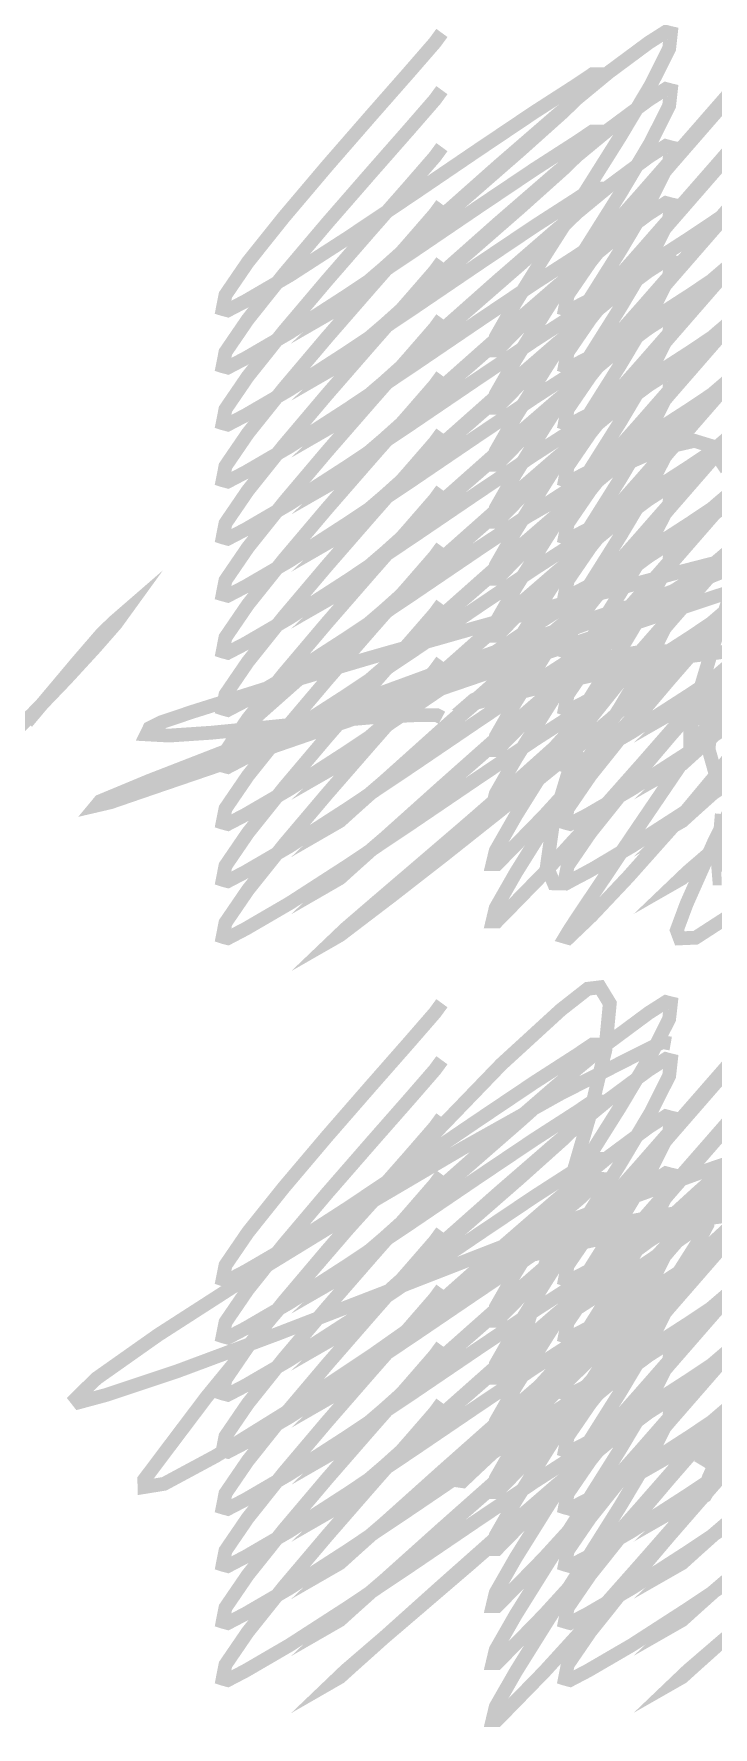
# Model space of a CAD drawing. Extents: x 0.5 to 10.7, y 0.3 to 10.6.
# Drawn here: x 2.083 to 2.766, y 0.397 to 2.1 of the extents above; entities that cross this region are included whole.
import ezdxf

# ---------------------------------------------------------------- set-up
doc = ezdxf.new("R2010")
doc.units = 0
doc.layers.get('0').update_dxf_attribs({"linetype": 'CONTINUOUS'})

msp = doc.modelspace()

# ---------------------------------------------------------------- linework, layer by layer
at = {"color": 0, "const_width": 0.013889}
for points in [[(2.49349, 2.10097), (2.49349, 2.10097), (2.48643, 2.09131), (2.4605, 2.06147), (2.42225, 2.01796), (2.3781, 1.96729), (2.33464, 1.91596), (2.29829, 1.8705), (2.27567, 1.8374), (2.27289, 1.82329), (2.27322, 1.82319), (2.278, 1.82194), (2.29606, 1.83137), (2.34033, 1.85715), (2.39876, 1.89486), (2.46414, 1.93864), (2.52919, 1.98281), (2.58669, 2.02143), (2.62935, 2.04889), (2.64481, 2.05931), (2.65001, 2.05931), (2.65001, 2.05931), (2.64372, 2.04889), (2.6154, 2.02143), (2.57226, 1.98281), (2.5216, 1.93864), (2.47054, 1.89486), (2.42643, 1.85715), (2.39649, 1.83137), (2.38792, 1.82319), (2.38792, 1.82319), (2.39094, 1.82493), (2.40474, 1.8374), (2.44174, 1.8705), (2.49246, 1.91596), (2.55035, 1.96729), (2.60883, 2.01796), (2.66151, 2.06147), (2.70176, 2.09131), (2.71881, 2.10215), (2.72319, 2.10097), (2.7239, 2.10081), (2.72217, 2.08529), (2.7035, 2.04812), (2.67296, 1.99685), (2.63633, 1.93864), (2.59939, 1.88081), (2.56793, 1.83046), (2.54764, 1.79497), (2.54443, 1.78153), (2.54443, 1.78153), (2.54883, 1.78153), (2.56201, 1.79497), (2.59663, 1.83046), (2.64253, 1.88081), (2.69379, 1.93864), (2.74479, 1.99685), (2.78961, 2.04812)], [(2.80496, 2.06147), (2.76665, 2.01796), (2.72254, 1.96729), (2.67904, 1.91596), (2.64274, 1.8705), (2.62007, 1.8374), (2.61729, 1.82329), (2.61762, 1.82319), (2.6224, 1.82194), (2.64046, 1.83137), (2.68474, 1.85715), (2.74317, 1.89486), (2.80854, 1.93864)], [(2.49349, 2.04346), (2.49349, 2.04346), (2.48643, 2.03381), (2.4605, 2.00396), (2.42225, 1.96044), (2.3781, 1.90978), (2.33464, 1.85846), (2.29829, 1.81299), (2.27567, 1.77989), (2.27289, 1.76579), (2.27322, 1.76568), (2.278, 1.76443), (2.29606, 1.77388), (2.34033, 1.79964), (2.39876, 1.83735), (2.46414, 1.88112), (2.52919, 1.92529), (2.58669, 1.96392), (2.62935, 1.99137), (2.64481, 2.00179), (2.65001, 2.00179), (2.65001, 2.00179), (2.64372, 1.99137), (2.6154, 1.96392), (2.57226, 1.92529), (2.5216, 1.88112), (2.47054, 1.83735), (2.42643, 1.79964), (2.39649, 1.77388), (2.38792, 1.76568), (2.38792, 1.76568), (2.39094, 1.76742), (2.40474, 1.77989), (2.44174, 1.81299), (2.49246, 1.85846), (2.55035, 1.90978), (2.60883, 1.96044), (2.66151, 2.00396), (2.70176, 2.03381), (2.71881, 2.04465), (2.72319, 2.04346), (2.7239, 2.04329), (2.72217, 2.02778), (2.7035, 1.99061), (2.67296, 1.93935), (2.63633, 1.88112), (2.59939, 1.82329), (2.56793, 1.77294), (2.54764, 1.73747), (2.54443, 1.72401), (2.54443, 1.72401), (2.54883, 1.72401), (2.56201, 1.73747), (2.59663, 1.77294), (2.64253, 1.82329), (2.69379, 1.88112), (2.74479, 1.93935), (2.78961, 1.99061)], [(2.80496, 2.00396), (2.76665, 1.96044), (2.72254, 1.90978), (2.67904, 1.85846), (2.64274, 1.81299), (2.62007, 1.77989), (2.61729, 1.76579), (2.61762, 1.76568), (2.6224, 1.76443), (2.64046, 1.77388), (2.68474, 1.79964), (2.74317, 1.83735), (2.80854, 1.88112)], [(2.49349, 1.98611), (2.49349, 1.98611), (2.48643, 1.97646), (2.4605, 1.94661), (2.42225, 1.9031), (2.3781, 1.85243), (2.33464, 1.80111), (2.29829, 1.75564), (2.27567, 1.72254), (2.27289, 1.70844), (2.27322, 1.70833), (2.278, 1.70708), (2.29606, 1.71653), (2.34033, 1.74229), (2.39876, 1.78), (2.46414, 1.82379), (2.52919, 1.86794), (2.58669, 1.90657), (2.62935, 1.93403), (2.64481, 1.94444), (2.65001, 1.94444), (2.65001, 1.94444), (2.64372, 1.93403), (2.6154, 1.90657), (2.57226, 1.86794), (2.5216, 1.82379), (2.47054, 1.78), (2.42643, 1.74229), (2.39649, 1.71653), (2.38792, 1.70833), (2.38792, 1.70833), (2.39094, 1.71007), (2.40474, 1.72254), (2.44174, 1.75564), (2.49246, 1.80111), (2.55035, 1.85243), (2.60883, 1.9031), (2.66151, 1.94661), (2.70176, 1.97646), (2.71881, 1.98731), (2.72319, 1.98611), (2.7239, 1.98594), (2.72217, 1.97043), (2.7035, 1.93326), (2.67296, 1.882), (2.63633, 1.82379), (2.59939, 1.76594), (2.56793, 1.7156), (2.54764, 1.68013), (2.54443, 1.66667), (2.54443, 1.66667), (2.54883, 1.66667), (2.56201, 1.68013), (2.59663, 1.7156), (2.64253, 1.76594), (2.69379, 1.82379), (2.74479, 1.882), (2.78961, 1.93326)], [(2.80496, 1.94661), (2.76665, 1.9031), (2.72254, 1.85243), (2.67904, 1.80111), (2.64274, 1.75564), (2.62007, 1.72254), (2.61729, 1.70844), (2.61762, 1.70833), (2.6224, 1.70708), (2.64046, 1.71653), (2.68474, 1.74229), (2.74317, 1.78), (2.80854, 1.82379)], [(2.49349, 1.92876), (2.49349, 1.92876), (2.48643, 1.91911), (2.4605, 1.88926), (2.42225, 1.84576), (2.3781, 1.79508), (2.33464, 1.74376), (2.29829, 1.69829), (2.27567, 1.66521), (2.27289, 1.6511), (2.27322, 1.65099), (2.278, 1.64974), (2.29606, 1.65918), (2.34033, 1.68494), (2.39876, 1.72265), (2.46414, 1.76644), (2.52919, 1.8106), (2.58669, 1.84924), (2.62935, 1.87668), (2.64481, 1.8871), (2.65001, 1.8871), (2.65001, 1.8871), (2.64372, 1.87668), (2.6154, 1.84924), (2.57226, 1.8106), (2.5216, 1.76644), (2.47054, 1.72265), (2.42643, 1.68494), (2.39649, 1.65918), (2.38792, 1.65099), (2.38792, 1.65099), (2.39094, 1.65272), (2.40474, 1.66521), (2.44174, 1.69829), (2.49246, 1.74376), (2.55035, 1.79508), (2.60883, 1.84576), (2.66151, 1.88926), (2.70176, 1.91911), (2.71881, 1.92996), (2.72319, 1.92876), (2.7239, 1.9286), (2.72217, 1.91308), (2.7035, 1.87592), (2.67296, 1.82465), (2.63633, 1.76644), (2.59939, 1.70861), (2.56793, 1.65826), (2.54764, 1.62278), (2.54443, 1.60932), (2.54443, 1.60932), (2.54883, 1.60932), (2.56201, 1.62278), (2.59663, 1.65826), (2.64253, 1.70861), (2.69379, 1.76644), (2.74479, 1.82465), (2.78961, 1.87592)], [(2.80496, 1.88926), (2.76665, 1.84576), (2.72254, 1.79508), (2.67904, 1.74376), (2.64274, 1.69829), (2.62007, 1.66521), (2.61729, 1.6511), (2.61762, 1.65099), (2.6224, 1.64974), (2.64046, 1.65918), (2.68474, 1.68494), (2.74317, 1.72265), (2.80854, 1.76644)], [(2.815, 1.89486), (2.77089, 1.85715), (2.74094, 1.83137), (2.73236, 1.82319), (2.73236, 1.82319), (2.7354, 1.82493), (2.74918, 1.8374), (2.78618, 1.8705)], [(2.49349, 1.87125), (2.49349, 1.87125), (2.48643, 1.8616), (2.4605, 1.83176), (2.42225, 1.78825), (2.3781, 1.73757), (2.33464, 1.68625), (2.29829, 1.64079), (2.27567, 1.60769), (2.27289, 1.59358), (2.27322, 1.59347), (2.278, 1.59224), (2.29606, 1.60167), (2.34033, 1.62744), (2.39876, 1.66515), (2.46414, 1.70893), (2.52919, 1.7531), (2.58669, 1.79172), (2.62935, 1.81917), (2.64481, 1.82958), (2.65001, 1.82958), (2.65001, 1.82958), (2.64372, 1.81917), (2.6154, 1.79172), (2.57226, 1.7531), (2.5216, 1.70893), (2.47054, 1.66515), (2.42643, 1.62744), (2.39649, 1.60167), (2.38792, 1.59347), (2.38792, 1.59347), (2.39094, 1.59521), (2.40474, 1.60769), (2.44174, 1.64079), (2.49246, 1.68625), (2.55035, 1.73757), (2.60883, 1.78825), (2.66151, 1.83176), (2.70176, 1.8616), (2.71881, 1.87244), (2.72319, 1.87125), (2.7239, 1.8711), (2.72217, 1.85558), (2.7035, 1.81842), (2.67296, 1.76714), (2.63633, 1.70893), (2.59939, 1.6511), (2.56793, 1.60075), (2.54764, 1.56526), (2.54443, 1.55181), (2.54443, 1.55181), (2.54883, 1.55181), (2.56201, 1.56526), (2.59663, 1.60075), (2.64253, 1.6511), (2.69379, 1.70893), (2.74479, 1.76714), (2.78961, 1.81842)], [(2.815, 1.83735), (2.77089, 1.79964), (2.74094, 1.77388), (2.73236, 1.76568), (2.73236, 1.76568), (2.7354, 1.76742), (2.74918, 1.77989), (2.78618, 1.81299)], [(2.49349, 1.81392), (2.49349, 1.81392), (2.48643, 1.80425), (2.4605, 1.77442), (2.42225, 1.7309), (2.3781, 1.68024), (2.33464, 1.6289), (2.29829, 1.58344), (2.27567, 1.55035), (2.27289, 1.53624), (2.27322, 1.53614), (2.278, 1.53489), (2.29606, 1.54432), (2.34033, 1.5701), (2.39876, 1.60781), (2.46414, 1.65158), (2.52919, 1.69575), (2.58669, 1.73438), (2.62935, 1.76183), (2.64481, 1.77225), (2.65001, 1.77225), (2.65001, 1.77225), (2.64372, 1.76183), (2.6154, 1.73438), (2.57226, 1.69575), (2.5216, 1.65158), (2.47054, 1.60781), (2.42643, 1.5701), (2.39649, 1.54432), (2.38792, 1.53614), (2.38792, 1.53614), (2.39094, 1.53787), (2.40474, 1.55035), (2.44174, 1.58344), (2.49246, 1.6289), (2.55035, 1.68024), (2.60883, 1.7309), (2.66151, 1.77442), (2.70176, 1.80425), (2.71881, 1.81511), (2.72319, 1.81392), (2.7239, 1.81375), (2.72217, 1.79824), (2.7035, 1.76107), (2.67296, 1.70979), (2.63633, 1.65158), (2.59939, 1.59375), (2.56793, 1.5434), (2.54764, 1.50792), (2.54443, 1.49447), (2.54443, 1.49447), (2.54883, 1.49447), (2.56201, 1.50792), (2.59663, 1.5434), (2.64253, 1.59375), (2.69379, 1.65158), (2.74479, 1.70979), (2.78961, 1.76107)], [(2.80496, 1.83176), (2.76665, 1.78825), (2.72254, 1.73757), (2.67904, 1.68625), (2.64274, 1.64079), (2.62007, 1.60769), (2.61729, 1.59358), (2.61762, 1.59347), (2.6224, 1.59224), (2.64046, 1.60167), (2.68474, 1.62744), (2.74317, 1.66515), (2.80854, 1.70893)], [(2.80496, 1.77442), (2.76665, 1.7309), (2.72254, 1.68024), (2.67904, 1.6289), (2.64274, 1.58344), (2.62007, 1.55035), (2.61729, 1.53624), (2.61762, 1.53614), (2.6224, 1.53489), (2.64046, 1.54432), (2.68474, 1.5701), (2.74317, 1.60781), (2.80854, 1.65158)], [(2.815, 1.78), (2.77089, 1.74229), (2.74094, 1.71653), (2.73236, 1.70833), (2.73236, 1.70833), (2.7354, 1.71007), (2.74918, 1.72254), (2.78618, 1.75564)], [(2.49349, 1.75651), (2.49349, 1.75651), (2.48643, 1.74685), (2.4605, 1.71701), (2.42225, 1.6735), (2.3781, 1.62283), (2.33464, 1.5715), (2.29829, 1.52604), (2.27567, 1.49294), (2.27289, 1.47885), (2.27322, 1.47874), (2.278, 1.47749), (2.29606, 1.48693), (2.34033, 1.51269), (2.39876, 1.5504), (2.46414, 1.59418), (2.52919, 1.63835), (2.58669, 1.67697), (2.62935, 1.70443), (2.64481, 1.71485), (2.65001, 1.71485), (2.65001, 1.71485), (2.64372, 1.70443), (2.6154, 1.67697), (2.57226, 1.63835), (2.5216, 1.59418), (2.47054, 1.5504), (2.42643, 1.51269), (2.39649, 1.48693), (2.38792, 1.47874), (2.38792, 1.47874), (2.39094, 1.48047), (2.40474, 1.49294), (2.44174, 1.52604), (2.49246, 1.5715), (2.55035, 1.62283), (2.60883, 1.6735), (2.66151, 1.71701), (2.70176, 1.74685), (2.71881, 1.75771), (2.72319, 1.75651), (2.7239, 1.75635), (2.72217, 1.74083), (2.7035, 1.70367), (2.67296, 1.6524), (2.63633, 1.59418), (2.59939, 1.53635), (2.56793, 1.486), (2.54764, 1.45053), (2.54443, 1.43707), (2.54443, 1.43707), (2.54883, 1.43707), (2.56201, 1.45053), (2.59663, 1.486), (2.64253, 1.53635), (2.69379, 1.59418), (2.74479, 1.6524), (2.78961, 1.70367)], [(2.80496, 1.71701), (2.76665, 1.6735), (2.72254, 1.62283), (2.67904, 1.5715), (2.64274, 1.52604), (2.62007, 1.49294), (2.61729, 1.47885), (2.61762, 1.47874), (2.6224, 1.47749), (2.64046, 1.48693), (2.68474, 1.51269), (2.74317, 1.5504), (2.80854, 1.59418)], [(2.815, 1.72265), (2.77089, 1.68494), (2.74094, 1.65918), (2.73236, 1.65099), (2.73236, 1.65099), (2.7354, 1.65272), (2.74918, 1.66521), (2.78618, 1.69829)], [(2.49349, 1.699), (2.49349, 1.699), (2.48643, 1.68935), (2.4605, 1.6595), (2.42225, 1.616), (2.3781, 1.56532), (2.33464, 1.514), (2.29829, 1.46853), (2.27567, 1.43544), (2.27289, 1.42133), (2.27322, 1.42122), (2.278, 1.41997), (2.29606, 1.42942), (2.34033, 1.45518), (2.39876, 1.49289), (2.46414, 1.53668), (2.52919, 1.58083), (2.58669, 1.61947), (2.62935, 1.64692), (2.64481, 1.65733), (2.65001, 1.65733), (2.65001, 1.65733), (2.64372, 1.64692), (2.6154, 1.61947), (2.57226, 1.58083), (2.5216, 1.53668), (2.47054, 1.49289), (2.42643, 1.45518), (2.39649, 1.42942), (2.38792, 1.42122), (2.38792, 1.42122), (2.39094, 1.42296), (2.40474, 1.43544), (2.44174, 1.46853), (2.49246, 1.514), (2.55035, 1.56532), (2.60883, 1.616), (2.66151, 1.6595), (2.70176, 1.68935), (2.71881, 1.70019), (2.72319, 1.699), (2.7239, 1.69883), (2.72217, 1.68332), (2.7035, 1.64615), (2.67296, 1.59489), (2.63633, 1.53668), (2.59939, 1.47885), (2.56793, 1.4285), (2.54764, 1.39301), (2.54443, 1.37956), (2.54443, 1.37956), (2.54883, 1.37956), (2.56201, 1.39301), (2.59663, 1.4285), (2.64253, 1.47885), (2.69379, 1.53668), (2.74479, 1.59489), (2.78961, 1.64615)], [(2.81158, 1.57335), (2.75439, 1.55035), (2.67057, 1.51839), (2.57281, 1.48232), (2.47374, 1.4471), (2.38607, 1.41769), (2.32232, 1.39908), (2.2971, 1.3935), (2.29531, 1.39611), (2.29417, 1.39774), (2.30838, 1.41471), (2.35113, 1.45253), (2.4151, 1.50256), (2.49181, 1.55767), (2.57281, 1.61079), (2.64962, 1.65489), (2.71386, 1.68294), (2.74756, 1.69069), (2.75711, 1.68778), (2.76411, 1.68565), (2.77994, 1.662)], [(2.815, 1.66515), (2.77089, 1.62744), (2.74094, 1.60167), (2.73236, 1.59347), (2.73236, 1.59347), (2.7354, 1.59521), (2.74918, 1.60769), (2.78618, 1.64079)], [(2.80496, 1.6595), (2.76665, 1.616), (2.72254, 1.56532), (2.67904, 1.514), (2.64274, 1.46853), (2.62007, 1.43544), (2.61729, 1.42133), (2.61762, 1.42122), (2.6224, 1.41997), (2.64046, 1.42942), (2.68474, 1.45518), (2.74317, 1.49289), (2.80854, 1.53668)], [(2.49349, 1.64165), (2.49349, 1.64165), (2.48643, 1.632), (2.4605, 1.60215), (2.42225, 1.55865), (2.3781, 1.50797), (2.33464, 1.45665), (2.29829, 1.41118), (2.27567, 1.37809), (2.27289, 1.36399), (2.27322, 1.36388), (2.278, 1.36263), (2.29606, 1.37207), (2.34033, 1.39785), (2.39876, 1.43554), (2.46414, 1.47933), (2.52919, 1.52349), (2.58669, 1.56213), (2.62935, 1.58957), (2.64481, 1.59999), (2.65001, 1.59999), (2.65001, 1.59999), (2.64372, 1.58957), (2.6154, 1.56213), (2.57226, 1.52349), (2.5216, 1.47933), (2.47054, 1.43554), (2.42643, 1.39785), (2.39649, 1.37207), (2.38792, 1.36388), (2.38792, 1.36388), (2.39094, 1.36561), (2.40474, 1.37809), (2.44174, 1.41118), (2.49246, 1.45665), (2.55035, 1.50797), (2.60883, 1.55865), (2.66151, 1.60215), (2.70176, 1.632), (2.71881, 1.64285), (2.72319, 1.64165), (2.7239, 1.6415), (2.72217, 1.62597), (2.7035, 1.58882), (2.67296, 1.53754), (2.63633, 1.47933), (2.59939, 1.4215), (2.56793, 1.37115), (2.54764, 1.33567), (2.54443, 1.32221), (2.54443, 1.32221), (2.54883, 1.32221), (2.56201, 1.33567), (2.59663, 1.37115), (2.64253, 1.4215), (2.69379, 1.47933), (2.74479, 1.53754), (2.78961, 1.58882)], [(2.80111, 1.35938), (2.71463, 1.30138), (2.64649, 1.26069), (2.61806, 1.24533), (2.60872, 1.24555), (2.60618, 1.24561), (2.59907, 1.26232), (2.60519, 1.30566), (2.62369, 1.36675), (2.65132, 1.43664), (2.68474, 1.50629), (2.72065, 1.56689), (2.75575, 1.60943), (2.77914, 1.62528)], [(2.80496, 1.60215), (2.76665, 1.55865), (2.72254, 1.50797), (2.67904, 1.45665), (2.64274, 1.41118), (2.62007, 1.37809), (2.61729, 1.36399), (2.61762, 1.36388), (2.6224, 1.36263), (2.64046, 1.37207), (2.68474, 1.39785), (2.74317, 1.43554), (2.80854, 1.47933)], [(2.815, 1.60781), (2.77089, 1.5701), (2.74094, 1.54432), (2.73236, 1.53614), (2.73236, 1.53614), (2.7354, 1.53787), (2.74918, 1.55035), (2.78618, 1.58344)], [(2.70833, 1.53071), (2.69672, 1.52865), (2.66282, 1.5179), (2.5841, 1.49143), (2.48525, 1.45632), (2.37924, 1.41749), (2.27924, 1.37988), (2.19829, 1.34842), (2.14953, 1.32813), (2.146, 1.32389), (2.146, 1.32389), (2.16, 1.32715), (2.20107, 1.34125), (2.30806, 1.37777), (2.44988, 1.42671), (2.60943, 1.48118), (2.76964, 1.5344), (2.91351, 1.57943)], [(2.49349, 1.58431), (2.49349, 1.58431), (2.48643, 1.57465), (2.4605, 1.54482), (2.42225, 1.50131), (2.3781, 1.45063), (2.33464, 1.39931), (2.29829, 1.35384), (2.27567, 1.32075), (2.27289, 1.30664), (2.27322, 1.30653), (2.278, 1.30528), (2.29606, 1.31473), (2.34033, 1.34049), (2.39876, 1.3782), (2.46414, 1.42199), (2.52919, 1.46615), (2.58669, 1.50478), (2.62935, 1.53222), (2.64481, 1.54264), (2.65001, 1.54264), (2.65001, 1.54264), (2.64372, 1.53222), (2.6154, 1.50478), (2.57226, 1.46615), (2.5216, 1.42199), (2.47054, 1.3782), (2.42643, 1.34049), (2.39649, 1.31473), (2.38792, 1.30653), (2.38792, 1.30653), (2.39094, 1.30827), (2.40474, 1.32075), (2.44174, 1.35384), (2.49246, 1.39931), (2.55035, 1.45063), (2.60883, 1.50131), (2.66151, 1.54482), (2.70176, 1.57465), (2.71881, 1.5855), (2.72319, 1.58431), (2.7239, 1.58415), (2.72217, 1.56863), (2.7035, 1.53147), (2.67296, 1.48019), (2.63633, 1.42199), (2.59939, 1.36415), (2.56793, 1.3138), (2.54764, 1.27832), (2.54443, 1.26487), (2.54443, 1.26487), (2.54883, 1.26487), (2.56201, 1.27832), (2.59663, 1.3138), (2.64253, 1.36415), (2.69379, 1.42199), (2.74479, 1.48019), (2.78961, 1.53147)], [(2.49349, 1.41211), (2.48872, 1.41465), (2.47049, 1.41488), (2.42796, 1.41297), (2.37369, 1.40821), (2.3156, 1.40235), (2.26139, 1.39708), (2.21903, 1.39421), (2.19624, 1.39546), (2.19928, 1.40169), (2.20096, 1.4025), (2.21099, 1.40761), (2.24337, 1.41846), (2.32053, 1.44271), (2.42025, 1.47217), (2.53033, 1.50342), (2.63846, 1.53336), (2.73253, 1.55871), (2.80029, 1.57611)], [(2.07568, 1.40756), (2.12631, 1.46778), (2.15082, 1.49621), (2.15972, 1.50489), (2.1626, 1.50776), (2.17193, 1.51585), (2.16525, 1.50662), (2.14464, 1.48307), (2.11524, 1.45107), (2.08214, 1.41661), (2.05046, 1.38547)], [(2.80496, 1.54482), (2.76665, 1.50131), (2.72254, 1.45063), (2.67904, 1.39931), (2.64274, 1.35384), (2.62007, 1.32075), (2.61729, 1.30664), (2.61762, 1.30653), (2.6224, 1.30528), (2.64046, 1.31473), (2.68474, 1.34049), (2.74317, 1.3782), (2.80854, 1.42199)], [(2.815, 1.5504), (2.77089, 1.51269), (2.74094, 1.48693), (2.73236, 1.47874), (2.73236, 1.47874), (2.7354, 1.48047), (2.74918, 1.49294), (2.78618, 1.52604)], [(2.78728, 1.54617), (2.76747, 1.48757), (2.75179, 1.43539), (2.74322, 1.39735), (2.74322, 1.38173), (2.74485, 1.38113), (2.7475, 1.38021), (2.76025, 1.39035), (2.78836, 1.41906)], [(2.49349, 1.52681), (2.49349, 1.52681), (2.48643, 1.51714), (2.4605, 1.48731), (2.42225, 1.44379), (2.3781, 1.39313), (2.33464, 1.3418), (2.29829, 1.29633), (2.27567, 1.26324), (2.27289, 1.24913), (2.27322, 1.24902), (2.278, 1.24777), (2.29606, 1.25722), (2.34033, 1.28299), (2.39876, 1.32069), (2.46414, 1.36448), (2.52919, 1.40864), (2.58669, 1.44726), (2.62935, 1.47472), (2.64481, 1.48514), (2.65001, 1.48514), (2.65001, 1.48514), (2.64372, 1.47472), (2.6154, 1.44726), (2.57226, 1.40864), (2.5216, 1.36448), (2.47054, 1.32069), (2.42643, 1.28299), (2.39649, 1.25722), (2.38792, 1.24902), (2.38792, 1.24902), (2.39094, 1.25076), (2.40474, 1.26324), (2.44174, 1.29633), (2.49246, 1.3418), (2.55035, 1.39313), (2.60883, 1.44379), (2.66151, 1.48731), (2.70176, 1.51714), (2.71881, 1.528), (2.72319, 1.52681), (2.7239, 1.52664), (2.72217, 1.51113), (2.7035, 1.47396), (2.67296, 1.42269), (2.63633, 1.36448), (2.59939, 1.30664), (2.56793, 1.25629), (2.54764, 1.22081), (2.54443, 1.20736), (2.54443, 1.20736), (2.54883, 1.20736), (2.56201, 1.22081), (2.59663, 1.25629), (2.64253, 1.30664), (2.69379, 1.36448), (2.74479, 1.42269), (2.78961, 1.47396)], [(2.815, 1.49289), (2.77089, 1.45518), (2.74094, 1.42942), (2.73236, 1.42122), (2.73236, 1.42122), (2.7354, 1.42296), (2.74918, 1.43544), (2.78618, 1.46853)], [(2.49349, 1.46946), (2.49349, 1.46946), (2.48643, 1.45979), (2.4605, 1.42996), (2.42225, 1.38645), (2.3781, 1.33577), (2.33464, 1.28445), (2.29829, 1.23899), (2.27567, 1.20589), (2.27289, 1.19179), (2.27322, 1.19168), (2.278, 1.19043), (2.29606, 1.19987), (2.34033, 1.22564), (2.39876, 1.26335), (2.46414, 1.30713), (2.52919, 1.35129), (2.58669, 1.38992), (2.62935, 1.41738), (2.64481, 1.42779), (2.65001, 1.42779), (2.65001, 1.42779), (2.64372, 1.41738), (2.6154, 1.38992), (2.57226, 1.35129), (2.5216, 1.30713), (2.47054, 1.26335), (2.42643, 1.22564), (2.39649, 1.19987), (2.38792, 1.19168), (2.38792, 1.19168), (2.39094, 1.19341), (2.40489, 1.20405), (2.44228, 1.23253), (2.49343, 1.2723), (2.55171, 1.31852), (2.61046, 1.36621), (2.66308, 1.41054), (2.70285, 1.44656), (2.71946, 1.463), (2.72319, 1.46946), (2.72401, 1.47092), (2.72011, 1.47889), (2.6984, 1.47933), (2.66417, 1.47319), (2.62364, 1.46283), (2.58296, 1.45068), (2.54829, 1.43901), (2.52582, 1.43028), (2.52181, 1.42681), (2.52181, 1.42681), (2.52636, 1.42681), (2.54021, 1.43028), (2.57699, 1.43901), (2.62597, 1.45068), (2.68104, 1.46283), (2.73589, 1.47319), (2.78444, 1.47933)], [(2.80496, 1.48731), (2.76665, 1.44379), (2.72254, 1.39313), (2.67904, 1.3418), (2.64274, 1.29633), (2.62007, 1.26324), (2.61729, 1.24913), (2.61762, 1.24902), (2.6224, 1.24777), (2.64046, 1.25722), (2.68474, 1.28299), (2.74317, 1.32069), (2.80854, 1.36448)], [(2.80681, 1.40403), (2.76887, 1.354), (2.72472, 1.30116), (2.68093, 1.25201), (2.6441, 1.213), (2.62082, 1.19076), (2.61762, 1.19168), (2.61762, 1.19168), (2.62278, 1.2002), (2.63932, 1.22504), (2.68192, 1.28852), (2.73828, 1.37147), (2.80149, 1.46322)], [(2.77501, 1.44846), (2.75629, 1.42117), (2.75825, 1.41081), (2.7589, 1.41081), (2.76617, 1.41081), (2.78803, 1.42182)], [(2.77778, 1.44775), (2.76606, 1.41233), (2.76172, 1.38091), (2.76812, 1.35824), (2.78364, 1.34912)], [(2.815, 1.43554), (2.77089, 1.39785), (2.74094, 1.37207), (2.73236, 1.36388), (2.73236, 1.36388), (2.7354, 1.36561), (2.74918, 1.37809), (2.78618, 1.41118)], [(2.815, 1.3782), (2.77089, 1.34049), (2.74094, 1.31473), (2.73236, 1.30653), (2.73236, 1.30653), (2.7354, 1.30827), (2.74918, 1.32075), (2.78618, 1.35384)], [(2.81, 1.37147), (2.76796, 1.28852), (2.73975, 1.22504), (2.72987, 1.19846), (2.73236, 1.19168), (2.73292, 1.19021), (2.74892, 1.19092), (2.78413, 1.2137)], [(2.815, 1.32069), (2.77089, 1.28299), (2.74094, 1.25722), (2.73236, 1.24902), (2.73236, 1.24902), (2.7354, 1.25076), (2.74918, 1.26324), (2.78618, 1.29633)], [(2.77518, 1.31532), (2.77106, 1.26823), (2.77251, 1.25054), (2.77289, 1.25054), (2.7749, 1.2506)], [(2.65332, 0.955132), (2.65315, 0.948622), (2.63331, 0.929525), (2.58122, 0.885525), (2.50771, 0.83035), (2.42356, 0.771104), (2.33942, 0.715115), (2.266, 0.669542), (2.21397, 0.641547), (2.19417, 0.638346), (2.19417, 0.638346), (2.19401, 0.645833), (2.2111, 0.668565), (2.25667, 0.728896), (2.32226, 0.808974), (2.39931, 0.898383), (2.47917, 0.986708), (2.55328, 1.06348), (2.61313, 1.11827), (2.64025, 1.13954), (2.65001, 1.14068), (2.65256, 1.141), (2.66243, 1.12478), (2.65793, 1.07785), (2.64154, 1.00944), (2.61822, 0.929254), (2.59293, 0.846843), (2.57069, 0.771918), (2.55647, 0.714085), (2.55231, 0.689182), (2.55528, 0.682943), (2.55615, 0.681044), (2.56939, 0.680176), (2.59532, 0.697265), (2.62869, 0.728787), (2.66536, 0.769151), (2.70111, 0.812717), (2.73167, 0.853896), (2.75282, 0.887261), (2.76069, 0.902289), (2.76042, 0.907064), (2.76031, 0.908908), (2.75, 0.913846), (2.72379, 0.912978), (2.68733, 0.906467), (2.64615, 0.896485), (2.60574, 0.885037), (2.57161, 0.87424), (2.54937, 0.866211), (2.54443, 0.862901), (2.54443, 0.862901), (2.54812, 0.862847), (2.56033, 0.866049), (2.59347, 0.874078), (2.63829, 0.884874), (2.68951, 0.896322), (2.74164, 0.906196), (2.78933, 0.912326)], [(2.49349, 1.125), (2.49349, 1.125), (2.48643, 1.11534), (2.4605, 1.0855), (2.42225, 1.04199), (2.3781, 0.991319), (2.33464, 0.939996), (2.29829, 0.894532), (2.27567, 0.861436), (2.27289, 0.847331), (2.27322, 0.847222), (2.278, 0.845975), (2.29606, 0.855414), (2.34033, 0.881185), (2.39876, 0.918892), (2.46414, 0.962674), (2.52919, 1.00684), (2.58669, 1.04546), (2.62935, 1.07292), (2.64481, 1.08333), (2.65001, 1.08333), (2.65001, 1.08333), (2.64372, 1.07292), (2.6154, 1.04546), (2.57226, 1.00684), (2.5216, 0.962674), (2.47054, 0.918892), (2.42643, 0.881185), (2.39649, 0.855414), (2.38792, 0.847222), (2.38792, 0.847222), (2.39094, 0.848958), (2.40474, 0.861436), (2.44174, 0.894532), (2.49246, 0.939996), (2.55035, 0.991319), (2.60883, 1.04199), (2.66151, 1.0855), (2.70176, 1.11534), (2.71881, 1.12619), (2.72319, 1.125), (2.7239, 1.12484), (2.72217, 1.10932), (2.7035, 1.07216), (2.67296, 1.02089), (2.63633, 0.962674), (2.59939, 0.904839), (2.56793, 0.854492), (2.54764, 0.819011), (2.54443, 0.805556), (2.54443, 0.805556), (2.54883, 0.805556), (2.56201, 0.819011), (2.59663, 0.854492), (2.64253, 0.904839), (2.69379, 0.962674), (2.74479, 1.02089), (2.78961, 1.07216)], [(2.72374, 1.08442), (2.71522, 1.08588), (2.68664, 1.07167), (2.61236, 1.03385), (2.51417, 0.97895), (2.40522, 0.914931), (2.29872, 0.849718), (2.2079, 0.791287), (2.14589, 0.747558), (2.12528, 0.727376), (2.12597, 0.726508), (2.12825, 0.723579), (2.15619, 0.731119), (2.22754, 0.754937), (2.32731, 0.792101), (2.44299, 0.836751), (2.56179, 0.882975), (2.67122, 0.924858), (2.75857, 0.956489), (2.79779, 0.969618)], [(2.80496, 1.0855), (2.76665, 1.04199), (2.72254, 0.991319), (2.67904, 0.939996), (2.64274, 0.894532), (2.62007, 0.861436), (2.61729, 0.847331), (2.61762, 0.847222), (2.6224, 0.845975), (2.64046, 0.855414), (2.68474, 0.881185), (2.74317, 0.918892), (2.80854, 0.962674)], [(2.49349, 1.06765), (2.49349, 1.06765), (2.48643, 1.058), (2.4605, 1.02816), (2.42225, 0.984646), (2.3781, 0.933974), (2.33464, 0.88265), (2.29829, 0.837185), (2.27567, 0.80409), (2.27289, 0.789985), (2.27322, 0.789876), (2.278, 0.788629), (2.29606, 0.798068), (2.34033, 0.823839), (2.39876, 0.861546), (2.46414, 0.905328), (2.52919, 0.94949), (2.58669, 0.988118), (2.62935, 1.01557), (2.64481, 1.02599), (2.65001, 1.02599), (2.65001, 1.02599), (2.64372, 1.01557), (2.6154, 0.988118), (2.57226, 0.94949), (2.5216, 0.905328), (2.47054, 0.861546), (2.42643, 0.823839), (2.39649, 0.798068), (2.38792, 0.789876), (2.38792, 0.789876), (2.39094, 0.791613), (2.40474, 0.80409), (2.44174, 0.837185), (2.49246, 0.88265), (2.55035, 0.933974), (2.60883, 0.984646), (2.66151, 1.02816), (2.70176, 1.058), (2.71881, 1.06885), (2.72319, 1.06765), (2.7239, 1.06749), (2.72217, 1.05198), (2.7035, 1.01481), (2.67296, 0.963542), (2.63633, 0.905328), (2.59939, 0.847493), (2.56793, 0.797146), (2.54764, 0.761664), (2.54443, 0.74821), (2.54443, 0.74821), (2.54883, 0.74821), (2.56201, 0.761664), (2.59663, 0.797146), (2.64253, 0.847493), (2.69379, 0.905328), (2.74479, 0.963542), (2.78961, 1.01481)], [(2.80496, 1.02816), (2.76665, 0.984646), (2.72254, 0.933974), (2.67904, 0.88265), (2.64274, 0.837185), (2.62007, 0.80409), (2.61729, 0.789985), (2.61762, 0.789876), (2.6224, 0.788629), (2.64046, 0.798068), (2.68474, 0.823839), (2.74317, 0.861546), (2.80854, 0.905328)], [(2.49349, 1.01015), (2.49349, 1.01015), (2.48643, 1.00049), (2.4605, 0.970649), (2.42225, 0.927137), (2.3781, 0.876465), (2.33464, 0.825142), (2.29829, 0.779676), (2.27567, 0.746582), (2.27289, 0.732476), (2.27322, 0.732368), (2.278, 0.731119), (2.29606, 0.74056), (2.34033, 0.766331), (2.39876, 0.804036), (2.46414, 0.847819), (2.52919, 0.891982), (2.58669, 0.93061), (2.62935, 0.958062), (2.64481, 0.968479), (2.65001, 0.968479), (2.65001, 0.968479), (2.64372, 0.958062), (2.6154, 0.93061), (2.57226, 0.891982), (2.5216, 0.847819), (2.47054, 0.804036), (2.42643, 0.766331), (2.39649, 0.74056), (2.38792, 0.732368), (2.38792, 0.732368), (2.39094, 0.734104), (2.40474, 0.746582), (2.44174, 0.779676), (2.49246, 0.825142), (2.55035, 0.876465), (2.60883, 0.927137), (2.66151, 0.970649), (2.70176, 1.00049), (2.71881, 1.01134), (2.72319, 1.01015), (2.7239, 1.00998), (2.72217, 0.994467), (2.7035, 0.957303), (2.67296, 0.906033), (2.63633, 0.847819), (2.59939, 0.789985), (2.56793, 0.739637), (2.54764, 0.704156), (2.54443, 0.690701), (2.54443, 0.690701), (2.54883, 0.690701), (2.56201, 0.704156), (2.59663, 0.739637), (2.64253, 0.789985), (2.69379, 0.847819), (2.74479, 0.906033), (2.78961, 0.957303)], [(2.80496, 0.970649), (2.76665, 0.927137), (2.72254, 0.876465), (2.67904, 0.825142), (2.64274, 0.779676), (2.62007, 0.746582), (2.61729, 0.732476), (2.61762, 0.732368), (2.6224, 0.731119), (2.64046, 0.74056), (2.68474, 0.766331), (2.74317, 0.804036), (2.80854, 0.847819)], [(2.49349, 0.9528), (2.49349, 0.9528), (2.48643, 0.943143), (2.4605, 0.913303), (2.42225, 0.869792), (2.3781, 0.819119), (2.33464, 0.767796), (2.29829, 0.722331), (2.27567, 0.689236), (2.27289, 0.675131), (2.27322, 0.675022), (2.278, 0.673774), (2.29606, 0.683214), (2.34033, 0.708985), (2.39876, 0.74669), (2.46414, 0.790474), (2.52919, 0.834636), (2.58669, 0.873264), (2.62935, 0.900717), (2.64481, 0.911133), (2.65001, 0.911133), (2.65001, 0.911133), (2.64372, 0.900717), (2.6154, 0.873264), (2.57226, 0.834636), (2.5216, 0.790474), (2.47054, 0.74669), (2.42643, 0.708985), (2.39649, 0.683214), (2.38792, 0.675022), (2.38792, 0.675022), (2.39094, 0.676758), (2.40474, 0.689236), (2.44174, 0.722331), (2.49246, 0.767796), (2.55035, 0.819119), (2.60883, 0.869792), (2.66151, 0.913303), (2.70176, 0.943143), (2.71881, 0.953993), (2.72319, 0.9528), (2.7239, 0.952636), (2.72217, 0.937121), (2.7035, 0.899957), (2.67296, 0.848687), (2.63633, 0.790474), (2.59939, 0.732639), (2.56793, 0.682292), (2.54764, 0.64681), (2.54443, 0.633356), (2.54443, 0.633356), (2.54883, 0.633356), (2.56201, 0.64681), (2.59663, 0.682292), (2.64253, 0.732639), (2.69379, 0.790474), (2.74479, 0.848687), (2.78961, 0.899957)], [(2.78125, 0.950629), (2.74511, 0.909776), (2.69737, 0.856933), (2.64458, 0.798665), (2.59315, 0.741644), (2.54953, 0.692546), (2.52018, 0.657986), (2.51167, 0.644586), (2.51167, 0.644586), (2.51426, 0.644206), (2.52756, 0.656847), (2.56347, 0.690429), (2.61333, 0.738553), (2.67117, 0.794542), (2.73096, 0.851725), (2.78683, 0.903375)], [(2.78863, 0.92844), (2.74897, 0.898492), (2.70529, 0.867893), (2.66493, 0.840821), (2.6351, 0.82156), (2.62354, 0.814182), (2.62304, 0.814182), (2.62304, 0.814182), (2.63081, 0.822157), (2.6524, 0.842936), (2.68289, 0.871799), (2.71744, 0.904081), (2.75125, 0.935004), (2.7794, 0.959907)], [(2.80496, 0.913303), (2.76665, 0.869792), (2.72254, 0.819119), (2.67904, 0.767796), (2.64274, 0.722331), (2.62007, 0.689236), (2.61729, 0.675131), (2.61762, 0.675022), (2.6224, 0.673774), (2.64046, 0.683214), (2.68474, 0.708985), (2.74317, 0.74669), (2.80854, 0.790474)], [(2.815, 0.918892), (2.77089, 0.881185), (2.74094, 0.855414), (2.73236, 0.847222), (2.73236, 0.847222), (2.7354, 0.848958), (2.74918, 0.861436), (2.78618, 0.894532)], [(2.49349, 0.8954), (2.49349, 0.8954), (2.48643, 0.885742), (2.4605, 0.855903), (2.42225, 0.812392), (2.3781, 0.761719), (2.33464, 0.710394), (2.29829, 0.664931), (2.27567, 0.631836), (2.27289, 0.617731), (2.27322, 0.617622), (2.278, 0.616374), (2.29606, 0.625814), (2.34033, 0.651585), (2.39876, 0.68929), (2.46414, 0.733074), (2.52919, 0.777235), (2.58669, 0.815864), (2.62935, 0.843317), (2.64481, 0.853733), (2.65001, 0.853733), (2.65001, 0.853733), (2.64372, 0.843317), (2.6154, 0.815864), (2.57226, 0.777235), (2.5216, 0.733074), (2.47054, 0.68929), (2.42643, 0.651585), (2.39649, 0.625814), (2.38792, 0.617622), (2.38792, 0.617622), (2.39094, 0.619358), (2.40474, 0.631836), (2.44174, 0.664931), (2.49246, 0.710394), (2.55035, 0.761719), (2.60883, 0.812392), (2.66151, 0.855903), (2.70176, 0.885742), (2.71881, 0.896593), (2.72319, 0.8954), (2.7239, 0.895236), (2.72217, 0.879719), (2.7035, 0.842557), (2.67296, 0.791287), (2.63633, 0.733074), (2.59939, 0.675239), (2.56793, 0.624892), (2.54764, 0.58941), (2.54443, 0.575956), (2.54443, 0.575956), (2.54883, 0.575956), (2.56201, 0.58941), (2.59663, 0.624892), (2.64253, 0.675239), (2.69379, 0.733074), (2.74479, 0.791287), (2.78961, 0.842557)], [(2.80496, 0.855903), (2.76665, 0.812392), (2.72254, 0.761719), (2.67904, 0.710394), (2.64274, 0.664931), (2.62007, 0.631836), (2.61729, 0.617731), (2.61762, 0.617622), (2.6224, 0.616374), (2.64046, 0.625814), (2.68474, 0.651585), (2.74317, 0.68929), (2.80854, 0.733074)], [(2.815, 0.861546), (2.77089, 0.823839), (2.74094, 0.798068), (2.73236, 0.789876), (2.73236, 0.789876), (2.7354, 0.791613), (2.74918, 0.80409), (2.78618, 0.837185)], [(2.49349, 0.83789), (2.49349, 0.83789), (2.48643, 0.828233), (2.4605, 0.798394), (2.42225, 0.754883), (2.3781, 0.70421), (2.33464, 0.652886), (2.29829, 0.607422), (2.27567, 0.574328), (2.27289, 0.560221), (2.27322, 0.560112), (2.278, 0.558865), (2.29606, 0.568306), (2.34033, 0.594075), (2.39876, 0.631782), (2.46414, 0.675564), (2.52919, 0.719726), (2.58669, 0.758356), (2.62935, 0.785807), (2.64481, 0.796224), (2.65001, 0.796224), (2.65001, 0.796224), (2.64372, 0.785807), (2.6154, 0.758356), (2.57226, 0.719726), (2.5216, 0.675564), (2.47054, 0.631782), (2.42643, 0.594075), (2.39649, 0.568306), (2.38792, 0.560112), (2.38792, 0.560112), (2.39094, 0.561849), (2.40474, 0.574328), (2.44174, 0.607422), (2.49246, 0.652886), (2.55035, 0.70421), (2.60883, 0.754883), (2.66151, 0.798394), (2.70176, 0.828233), (2.71881, 0.839085), (2.72319, 0.83789), (2.7239, 0.837728), (2.72217, 0.822211), (2.7035, 0.785047), (2.67296, 0.733778), (2.63633, 0.675564), (2.59939, 0.617731), (2.56793, 0.567383), (2.54764, 0.531901), (2.54443, 0.518446), (2.54443, 0.518446), (2.54883, 0.518446), (2.56201, 0.531901), (2.59663, 0.567383), (2.64253, 0.617731), (2.69379, 0.675564), (2.74479, 0.733778), (2.78961, 0.785047)], [(2.80496, 0.798394), (2.76665, 0.754883), (2.72254, 0.70421), (2.67904, 0.652886), (2.64274, 0.607422), (2.62007, 0.574328), (2.61729, 0.560221), (2.61762, 0.560112), (2.6224, 0.558865), (2.64046, 0.568306), (2.68474, 0.594075), (2.74317, 0.631782), (2.80854, 0.675564)], [(2.815, 0.804036), (2.77089, 0.766331), (2.74094, 0.74056), (2.73236, 0.732368), (2.73236, 0.732368), (2.7354, 0.734104), (2.74918, 0.746582), (2.78618, 0.779676)], [(2.49349, 0.780544), (2.49349, 0.780544), (2.48643, 0.770887), (2.4605, 0.741049), (2.42225, 0.697537), (2.3781, 0.646864), (2.33464, 0.59554), (2.29829, 0.550076), (2.27567, 0.516982), (2.27289, 0.502875), (2.27322, 0.502767), (2.278, 0.501519), (2.29606, 0.51096), (2.34033, 0.536729), (2.39876, 0.574436), (2.46414, 0.618218), (2.52919, 0.662381), (2.58669, 0.70101), (2.62935, 0.728461), (2.64481, 0.738878), (2.65001, 0.738878), (2.65001, 0.738878), (2.64372, 0.728461), (2.6154, 0.70101), (2.57226, 0.662381), (2.5216, 0.618218), (2.47054, 0.574436), (2.42643, 0.536729), (2.39649, 0.51096), (2.38792, 0.502767), (2.38792, 0.502767), (2.39094, 0.504503), (2.40474, 0.516982), (2.44174, 0.550076), (2.49246, 0.59554), (2.55035, 0.646864), (2.60883, 0.697537), (2.66151, 0.741049), (2.70176, 0.770887), (2.71881, 0.781739), (2.72319, 0.780544), (2.7239, 0.780382), (2.72217, 0.764865), (2.7035, 0.727701), (2.67296, 0.676432), (2.63633, 0.618218), (2.59939, 0.560385), (2.56793, 0.510037), (2.54764, 0.474556), (2.54443, 0.4611), (2.54443, 0.4611), (2.54883, 0.4611), (2.56201, 0.474556), (2.59663, 0.510037), (2.64253, 0.560385), (2.69379, 0.618218), (2.74479, 0.676432), (2.78961, 0.727701)], [(2.815, 0.74669), (2.77089, 0.708985), (2.74094, 0.683214), (2.73236, 0.675022), (2.73236, 0.675022), (2.7354, 0.676758), (2.74918, 0.689236), (2.78618, 0.722331)], [(2.78342, 0.713542), (2.76432, 0.679579), (2.75331, 0.660807), (2.75435, 0.662489), (2.75472, 0.663032), (2.75944, 0.67079), (2.77192, 0.695096), (2.80231, 0.7551)], [(2.80496, 0.741049), (2.76665, 0.697537), (2.72254, 0.646864), (2.67904, 0.59554), (2.64274, 0.550076), (2.62007, 0.516982), (2.61729, 0.502875), (2.61762, 0.502767), (2.6224, 0.501519), (2.64046, 0.51096), (2.68474, 0.536729), (2.74317, 0.574436), (2.80854, 0.618218)], [(2.49349, 0.723199), (2.49349, 0.723199), (2.48643, 0.713542), (2.4605, 0.683703), (2.42225, 0.640192), (2.3781, 0.589518), (2.33464, 0.538194), (2.29829, 0.492731), (2.27567, 0.459636), (2.27289, 0.445529), (2.27322, 0.445421), (2.278, 0.444174), (2.29606, 0.453614), (2.34033, 0.479383), (2.39876, 0.51709), (2.46414, 0.560872), (2.52919, 0.605035), (2.58669, 0.643664), (2.62935, 0.671115), (2.64481, 0.681532), (2.65001, 0.681532), (2.65001, 0.681532), (2.64372, 0.671115), (2.6154, 0.643664), (2.57226, 0.605035), (2.5216, 0.560872), (2.47054, 0.51709), (2.42643, 0.479383), (2.39649, 0.453614), (2.38792, 0.445421), (2.38792, 0.445421), (2.39094, 0.447157), (2.40474, 0.459636), (2.44174, 0.492731), (2.49246, 0.538194), (2.55035, 0.589518), (2.60883, 0.640192), (2.66151, 0.683703), (2.70176, 0.713542), (2.71881, 0.724393), (2.72319, 0.723199), (2.7239, 0.723036), (2.72217, 0.707519), (2.7035, 0.670356), (2.67296, 0.619086), (2.63633, 0.560872), (2.59939, 0.503039), (2.56793, 0.452692), (2.54764, 0.41721), (2.54443, 0.403754), (2.54443, 0.403754), (2.54883, 0.403754), (2.56201, 0.41721), (2.59663, 0.452692), (2.64253, 0.503039), (2.69379, 0.560872), (2.74479, 0.619086), (2.78961, 0.670356)], [(2.78749, 0.70421), (2.76199, 0.647624), (2.75526, 0.627767), (2.75526, 0.627767), (2.75831, 0.629503), (2.77126, 0.652018), (2.8061, 0.71186)], [(2.78554, 0.712944), (2.76969, 0.690918), (2.77419, 0.687175)], [(2.80496, 0.683703), (2.76665, 0.640192), (2.72254, 0.589518), (2.67904, 0.538194), (2.64274, 0.492731), (2.62007, 0.459636), (2.61729, 0.445529), (2.61762, 0.445421), (2.6224, 0.444174), (2.64046, 0.453614), (2.68474, 0.479383), (2.74317, 0.51709), (2.80854, 0.560872)], [(2.815, 0.68929), (2.77089, 0.651585), (2.74094, 0.625814), (2.73236, 0.617622), (2.73236, 0.617622), (2.7354, 0.619358), (2.74918, 0.631836), (2.78618, 0.664931)], [(2.815, 0.631782), (2.77089, 0.594075), (2.74094, 0.568306), (2.73236, 0.560112), (2.73236, 0.560112), (2.7354, 0.561849), (2.74918, 0.574328), (2.78618, 0.607422)], [(2.815, 0.574436), (2.77089, 0.536729), (2.74094, 0.51096), (2.73236, 0.502767), (2.73236, 0.502767), (2.7354, 0.504503), (2.74918, 0.516982), (2.78618, 0.550076)], [(2.815, 0.51709), (2.77089, 0.479383), (2.74094, 0.453614), (2.73236, 0.445421), (2.73236, 0.445421), (2.7354, 0.447157), (2.74918, 0.459636), (2.78618, 0.492731)]]:
    msp.add_lwpolyline(points, dxfattribs=at)

doc.saveas('drawing.dxf')
